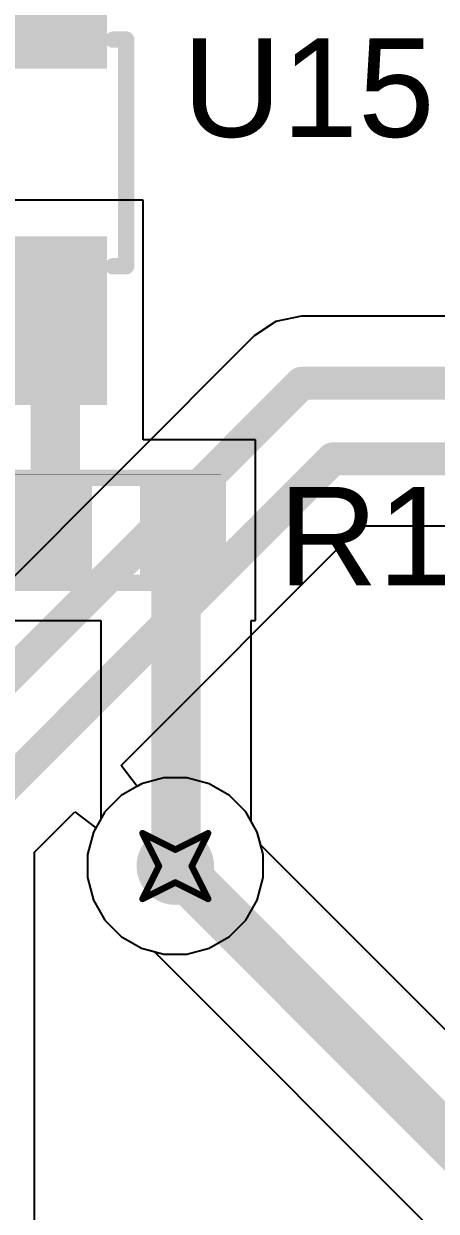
# Model space of a CAD drawing. Header units: inches. Extents: x -36 to 349, y -11 to 240.
# Drawn here: x 65.64 to 68.83, y 95.2 to 104.38 of the extents above; entities that cross this region are included whole.
import ezdxf

# ---------------------------------------------------------------- set-up
doc = ezdxf.new("R2010")
doc.units = ezdxf.units.IN
for name, color, linetype in [('Bottom Layer', 5, 'Continuous'), ('Drill Drawing', 1, 'Continuous'), ('Layer 1', 16, 'Continuous'), ('Layer 2', 76, 'Continuous'), ('Top Layer', 1, 'Continuous'), ('Top Overlay', 2, 'Continuous'), ('Top Paste', 8, 'Continuous'), ('Top Solder', 216, 'Continuous'), ('Via Holes', 16, 'Continuous')]:
    doc.layers.add(name, color=color, linetype=linetype)
doc.styles.add('Arial', font='', dxfattribs={"height": 0.2})
doc.styles.get('Arial').set_extended_font_data('Arial')

# ---------------------------------------------------------------- blocks, each defined once
blk = doc.blocks.new('SOT_23_5_40')
at = {"layer": 'Top Layer'}
for points in [[(-1.85, 1.25), (-0.75, 1.25), (-0.75, 0.65), (-1.85, 0.65)], [(0.75, 1.25), (1.85, 1.25), (1.85, 0.65), (0.75, 0.65)], [(-1.85, 0.3), (-0.75, 0.3), (-0.75, -0.3), (-1.85, -0.3)], [(-1.85, -0.65), (-0.75, -0.65), (-0.75, -1.25), (-1.85, -1.25)], [(0.75, -0.65), (1.85, -0.65), (1.85, -1.25), (0.75, -1.25)]]:
    blk.add_hatch(color=1, dxfattribs=at).paths.add_polyline_path(points)
at = {"layer": 'Top Paste'}
for points in [[(-1.85, 1.25), (-0.75, 1.25), (-0.75, 0.65), (-1.85, 0.65)], [(0.75, 1.25), (1.85, 1.25), (1.85, 0.65), (0.75, 0.65)], [(-1.85, 0.3), (-0.75, 0.3), (-0.75, -0.3), (-1.85, -0.3)], [(-1.85, -0.65), (-0.75, -0.65), (-0.75, -1.25), (-1.85, -1.25)], [(0.75, -0.65), (1.85, -0.65), (1.85, -1.25), (0.75, -1.25)]]:
    blk.add_hatch(color=8, dxfattribs=at).paths.add_polyline_path(points)
at = {"layer": 'Top Solder'}
for points in [[(-1.9516, 1.3516), (-0.6484, 1.3516), (-0.6484, 0.5484), (-1.9516, 0.5484)], [(0.6484, 1.3516), (1.9516, 1.3516), (1.9516, 0.5484), (0.6484, 0.5484)], [(-1.9516, 0.4016), (-0.6484, 0.4016), (-0.6484, -0.4016), (-1.9516, -0.4016)], [(-1.9516, -0.5484), (-0.6484, -0.5484), (-0.6484, -1.3516), (-1.9516, -1.3516)], [(0.6484, -0.5484), (1.9516, -0.5484), (1.9516, -1.3516), (0.6484, -1.3516)]]:
    blk.add_hatch(color=216, dxfattribs=at).paths.add_polyline_path(points)
at = {"layer": 'Top Overlay'}
for points in [[(-0.879, 1.4986, 0.127, 0.127, 0), (-0.879, 1.3986, 0.127, 0.127, 0)], [(-0.879, 1.4986, 0.127, 0.127, 0), (0.8736, 1.4986, 0.127, 0.127, 0)], [(0.8736, 1.4986, 0.127, 0.127, 0), (0.8736, 1.3986, 0.127, 0.127, 0)], [(-2.1336, 1.0668, 0.127, 0.127, 0), (-2.1336, 0.8128, 0.127, 0.127, 0)], [(-2.1336, 1.0668, 0.127, 0.127, 0), (-2.0066, 0.9398, 0.127, 0.127, 0)], [(-2.0066, 0.9398, 0.127, 0.127, 0), (-2.1336, 0.8128, 0.127, 0.127, 0)], [(0.88, 0.44, 0.127, 0.127, 0), (0.88, -0.418, 0.127, 0.127, 0)], [(-0.879, -1.3986, 0.127, 0.127, 0), (-0.879, -1.4986, 0.127, 0.127, 0)], [(0.8736, -1.3986, 0.127, 0.127, 0), (0.8736, -1.4986, 0.127, 0.127, 0)], [(-0.879, -1.4986, 0.127, 0.127, 0), (0.8736, -1.4986, 0.127, 0.127, 0)]]:
    blk.add_lwpolyline(points, format="xyseb", dxfattribs=at)
for points in [[(-0.9108, 1.4986, 0.0635, 0.0635, 1), (-0.8473, 1.4986, 0.0635, 0.0635, 1)], [(-0.9108, 1.4986, 0.0635, 0.0635, 1), (-0.8473, 1.4986, 0.0635, 0.0635, 1)], [(0.8418, 1.4986, 0.0635, 0.0635, 1), (0.9053, 1.4986, 0.0635, 0.0635, 1)], [(0.8418, 1.4986, 0.0635, 0.0635, 1), (0.9053, 1.4986, 0.0635, 0.0635, 1)], [(-0.9108, 1.3986, 0.0635, 0.0635, 1), (-0.8473, 1.3986, 0.0635, 0.0635, 1)], [(0.8418, 1.3986, 0.0635, 0.0635, 1), (0.9053, 1.3986, 0.0635, 0.0635, 1)], [(-2.1654, 1.0668, 0.0635, 0.0635, 1), (-2.1019, 1.0668, 0.0635, 0.0635, 1)], [(-2.1654, 1.0668, 0.0635, 0.0635, 1), (-2.1019, 1.0668, 0.0635, 0.0635, 1)], [(-2.0384, 0.9398, 0.0635, 0.0635, 1), (-1.9749, 0.9398, 0.0635, 0.0635, 1)], [(-2.0384, 0.9398, 0.0635, 0.0635, 1), (-1.9749, 0.9398, 0.0635, 0.0635, 1)], [(-2.1654, 0.8128, 0.0635, 0.0635, 1), (-2.1019, 0.8128, 0.0635, 0.0635, 1)], [(-2.1654, 0.8128, 0.0635, 0.0635, 1), (-2.1019, 0.8128, 0.0635, 0.0635, 1)], [(0.8482, 0.44, 0.0635, 0.0635, 1), (0.9117, 0.44, 0.0635, 0.0635, 1)], [(0.8482, -0.418, 0.0635, 0.0635, 1), (0.9117, -0.418, 0.0635, 0.0635, 1)], [(-0.9108, -1.3986, 0.0635, 0.0635, 1), (-0.8473, -1.3986, 0.0635, 0.0635, 1)], [(0.8418, -1.3986, 0.0635, 0.0635, 1), (0.9053, -1.3986, 0.0635, 0.0635, 1)], [(-0.9108, -1.4986, 0.0635, 0.0635, 1), (-0.8473, -1.4986, 0.0635, 0.0635, 1)], [(-0.9108, -1.4986, 0.0635, 0.0635, 1), (-0.8473, -1.4986, 0.0635, 0.0635, 1)], [(0.8418, -1.4986, 0.0635, 0.0635, 1), (0.9053, -1.4986, 0.0635, 0.0635, 1)], [(0.8418, -1.4986, 0.0635, 0.0635, 1), (0.9053, -1.4986, 0.0635, 0.0635, 1)]]:
    blk.add_lwpolyline(points, format="xyseb", close=True, dxfattribs=at)
blk = doc.blocks.new('R___0402_49')
at = {"layer": 'Top Layer'}
for points in [[(-0.6985, -0.3175), (-0.6985, 0.3175), (-0.2413, 0.3175), (-0.2413, -0.3175)], [(0.2413, -0.3175), (0.2413, 0.3175), (0.6985, 0.3175), (0.6985, -0.3175)]]:
    blk.add_hatch(color=1, dxfattribs=at).paths.add_polyline_path(points)
at = {"layer": 'Top Paste'}
for points in [[(-0.6985, -0.3175), (-0.6985, 0.3175), (-0.2413, 0.3175), (-0.2413, -0.3175)], [(0.2413, -0.3175), (0.2413, 0.3175), (0.6985, 0.3175), (0.6985, -0.3175)]]:
    blk.add_hatch(color=8, dxfattribs=at).paths.add_polyline_path(points)
at = {"layer": 'Top Solder'}
for points in [[(-0.7535, -0.3725), (-0.7535, 0.3725), (-0.1863, 0.3725), (-0.1863, -0.3725)], [(0.1863, -0.3725), (0.1863, 0.3725), (0.7535, 0.3725), (0.7535, -0.3725)]]:
    blk.add_hatch(color=216, dxfattribs=at).paths.add_polyline_path(points)
at = {"layer": 'Top Overlay'}
for points in [[(0.7874, 0.4064, 0.127, 0.127, 0), (-0.7874, 0.4064, 0.127, 0.127, 0)], [(-0.7874, 0.4064, 0.127, 0.127, 0), (-0.7874, -0.4064, 0.127, 0.127, 0)], [(0.7874, 0.4064, 0.127, 0.127, 0), (0.7874, -0.4064, 0.127, 0.127, 0)], [(0.7874, -0.4064, 0.127, 0.127, 0), (-0.7874, -0.4064, 0.127, 0.127, 0)], [(0.8128, -0.4318, 0.00323, 0.00323, 0), (-0.8128, -0.4318, 0.00323, 0.00323, 0)]]:
    blk.add_lwpolyline(points, format="xyseb", dxfattribs=at)
for points in [[(-0.8192, 0.4064, 0.0635, 0.0635, 1), (-0.7557, 0.4064, 0.0635, 0.0635, 1)], [(-0.8192, 0.4064, 0.0635, 0.0635, 1), (-0.7557, 0.4064, 0.0635, 0.0635, 1)], [(0.7556, 0.4064, 0.0635, 0.0635, 1), (0.8191, 0.4064, 0.0635, 0.0635, 1)], [(0.7556, 0.4064, 0.0635, 0.0635, 1), (0.8191, 0.4064, 0.0635, 0.0635, 1)], [(-0.8192, -0.4064, 0.0635, 0.0635, 1), (-0.7557, -0.4064, 0.0635, 0.0635, 1)], [(-0.8192, -0.4064, 0.0635, 0.0635, 1), (-0.7557, -0.4064, 0.0635, 0.0635, 1)], [(0.7556, -0.4064, 0.0635, 0.0635, 1), (0.8191, -0.4064, 0.0635, 0.0635, 1)], [(0.7556, -0.4064, 0.0635, 0.0635, 1), (0.8191, -0.4064, 0.0635, 0.0635, 1)], [(-0.8136, -0.4318, 0.00161, 0.00161, 1), (-0.812, -0.4318, 0.00161, 0.00161, 1)], [(0.812, -0.4318, 0.00161, 0.00161, 1), (0.8136, -0.4318, 0.00161, 0.00161, 1)]]:
    blk.add_lwpolyline(points, format="xyseb", close=True, dxfattribs=at)

msp = doc.modelspace()

# ---------------------------------------------------------------- hatches: boundary and pattern name
at = {"layer": 'Bottom Layer'}
h = msp.add_hatch(color=5, dxfattribs=at)
edge = h.paths.add_edge_path()
edge.add_arc((66.811, 97.8662), 0.3, 0, 360)
at = {"layer": 'Layer 1'}
h = msp.add_hatch(color=16, dxfattribs=at)
edge = h.paths.add_edge_path()
edge.add_arc((66.811, 97.8662), 0.3, 0, 360)
at = {"layer": 'Layer 2'}
h = msp.add_hatch(color=76, dxfattribs=at)
edge = h.paths.add_edge_path()
edge.add_arc((66.811, 97.8662), 0.3, 0, 360)
at = {"layer": 'Top Layer'}
h = msp.add_hatch(color=1, dxfattribs=at)
edge = h.paths.add_edge_path()
edge.add_arc((66.811, 97.8662), 0.3, 0, 360)
at = {"layer": 'Via Holes'}
h = msp.add_hatch(color=7, dxfattribs=at)
edge = h.paths.add_edge_path()
edge.add_arc((66.811, 97.8662), 0.15, 0, 360)

# ---------------------------------------------------------------- linework, layer by layer
at = {"layer": 'Bottom Layer'}
for p, q in [((67.59, 102.0785), (67.422, 101.9662)), ((67.7882, 102.118), (67.59, 102.0785)), ((101.6064, 102.118), (67.7882, 102.118)), ((67.422, 101.9662), (64.2512, 98.7955)), ((66.3919, 98.645), (68.2447, 100.4978)), ((68.2447, 100.4978), (101.0651, 100.4978)), ((66.5165, 98.4825), (66.3919, 98.645)), ((66.7213, 98.5472), (66.5481, 98.5008)), ((66.9007, 98.5472), (66.7213, 98.5472)), ((67.0739, 98.5008), (66.9007, 98.5472)), ((66.5481, 98.5008), (66.5165, 98.4825)), ((67.2291, 98.4111), (67.0739, 98.5008)), ((67.3559, 98.2843), (67.2291, 98.4111)), ((65.7196, 97.9727), (66.0322, 98.2853)), ((66.0322, 98.2853), (66.1947, 98.1607)), ((67.4456, 98.1291), (67.3559, 98.2843)), ((66.1764, 98.1291), (66.13, 97.9559)), ((66.1947, 98.1607), (66.1764, 98.1291)), ((67.4725, 98.0288), (67.4456, 98.1291)), ((74.3858, 91.1154), (67.4725, 98.0288)), ((65.7196, 90.5458), (65.7196, 97.9727)), ((66.13, 97.9559), (66.13, 97.7765)), ((66.13, 97.7765), (66.1764, 97.6033)), ((66.1764, 97.6033), (66.2661, 97.4481)), ((66.2661, 97.4481), (66.3929, 97.3213)), ((66.3929, 97.3213), (66.5481, 97.2316)), ((66.5481, 97.2316), (66.6484, 97.2047)), ((66.6484, 97.2047), (73.3911, 90.462))]:
    msp.add_line(p, q, dxfattribs=at)
for points in [[(64.6175, 98.4293, 0.254, 0.254, 0), (67.7882, 101.6, 0.254, 0.254, 0)], [(67.7882, 101.6, 0.254, 0.254, 0), (101.6064, 101.6, 0.254, 0.254, 0)], [(65.2017, 98.1873, 0.254, 0.254, 0), (68.0302, 101.0158, 0.254, 0.254, 0)], [(68.0302, 101.0158, 0.254, 0.254, 0), (101.2797, 101.0158, 0.254, 0.254, 0)], [(66.811, 97.8662, 0.381, 0.381, 0), (73.9738, 90.7034, 0.381, 0.381, 0)]]:
    msp.add_lwpolyline(points, format="xyseb", dxfattribs=at)
for points in [[(67.7247, 101.6, 0.127, 0.127, 1), (67.8517, 101.6, 0.127, 0.127, 1)], [(67.7247, 101.6, 0.127, 0.127, 1), (67.8517, 101.6, 0.127, 0.127, 1)], [(67.9667, 101.0158, 0.127, 0.127, 1), (68.0937, 101.0158, 0.127, 0.127, 1)], [(67.9667, 101.0158, 0.127, 0.127, 1), (68.0937, 101.0158, 0.127, 0.127, 1)], [(66.7158, 97.8662, 0.1905, 0.1905, 1), (66.9063, 97.8662, 0.1905, 0.1905, 1)]]:
    msp.add_lwpolyline(points, format="xyseb", close=True, dxfattribs=at)
at = {"layer": 'Drill Drawing'}
for points in [[(66.557, 98.1202, 0.0508, 0.0508, 0), (66.811, 97.9932, 0.0508, 0.0508, 0)], [(66.557, 98.1202, 0.0508, 0.0508, 0), (66.684, 97.8662, 0.0508, 0.0508, 0)], [(66.811, 97.9932, 0.0508, 0.0508, 0), (67.065, 98.1202, 0.0508, 0.0508, 0)], [(66.938, 97.8662, 0.0508, 0.0508, 0), (67.065, 98.1202, 0.0508, 0.0508, 0)], [(66.557, 97.6122, 0.0508, 0.0508, 0), (66.684, 97.8662, 0.0508, 0.0508, 0)], [(66.938, 97.8662, 0.0508, 0.0508, 0), (67.065, 97.6122, 0.0508, 0.0508, 0)], [(66.557, 97.6122, 0.0508, 0.0508, 0), (66.811, 97.7392, 0.0508, 0.0508, 0)], [(66.811, 97.7392, 0.0508, 0.0508, 0), (67.065, 97.6122, 0.0508, 0.0508, 0)]]:
    msp.add_lwpolyline(points, format="xyseb", dxfattribs=at)
for points in [[(66.5443, 98.1202, 0.0254, 0.0254, 1), (66.5697, 98.1202, 0.0254, 0.0254, 1)], [(66.5443, 98.1202, 0.0254, 0.0254, 1), (66.5697, 98.1202, 0.0254, 0.0254, 1)], [(67.0523, 98.1202, 0.0254, 0.0254, 1), (67.0777, 98.1202, 0.0254, 0.0254, 1)], [(67.0523, 98.1202, 0.0254, 0.0254, 1), (67.0777, 98.1202, 0.0254, 0.0254, 1)], [(66.7983, 97.9932, 0.0254, 0.0254, 1), (66.8237, 97.9932, 0.0254, 0.0254, 1)], [(66.7983, 97.9932, 0.0254, 0.0254, 1), (66.8237, 97.9932, 0.0254, 0.0254, 1)], [(66.6713, 97.8662, 0.0254, 0.0254, 1), (66.6967, 97.8662, 0.0254, 0.0254, 1)], [(66.6713, 97.8662, 0.0254, 0.0254, 1), (66.6967, 97.8662, 0.0254, 0.0254, 1)], [(66.9253, 97.8662, 0.0254, 0.0254, 1), (66.9507, 97.8662, 0.0254, 0.0254, 1)], [(66.9253, 97.8662, 0.0254, 0.0254, 1), (66.9507, 97.8662, 0.0254, 0.0254, 1)], [(66.7983, 97.7392, 0.0254, 0.0254, 1), (66.8237, 97.7392, 0.0254, 0.0254, 1)], [(66.7983, 97.7392, 0.0254, 0.0254, 1), (66.8237, 97.7392, 0.0254, 0.0254, 1)], [(66.5443, 97.6122, 0.0254, 0.0254, 1), (66.5697, 97.6122, 0.0254, 0.0254, 1)], [(66.5443, 97.6122, 0.0254, 0.0254, 1), (66.5697, 97.6122, 0.0254, 0.0254, 1)], [(67.0523, 97.6122, 0.0254, 0.0254, 1), (67.0777, 97.6122, 0.0254, 0.0254, 1)], [(67.0523, 97.6122, 0.0254, 0.0254, 1), (67.0777, 97.6122, 0.0254, 0.0254, 1)]]:
    msp.add_lwpolyline(points, format="xyseb", close=True, dxfattribs=at)
at = {"layer": 'Layer 1'}
for p, q in [((66.7213, 98.5472), (66.5481, 98.5008)), ((66.9007, 98.5472), (66.7213, 98.5472)), ((67.0739, 98.5008), (66.9007, 98.5472)), ((66.5481, 98.5008), (66.3929, 98.4111)), ((67.2291, 98.4111), (67.0739, 98.5008)), ((66.3929, 98.4111), (66.2661, 98.2843)), ((67.3559, 98.2843), (67.2291, 98.4111)), ((66.2661, 98.2843), (66.1764, 98.1291)), ((67.4456, 98.1291), (67.3559, 98.2843)), ((66.1764, 98.1291), (66.13, 97.9559)), ((67.492, 97.9559), (67.4456, 98.1291)), ((66.13, 97.9559), (66.13, 97.7765)), ((67.492, 97.7765), (67.492, 97.9559)), ((66.13, 97.7765), (66.1764, 97.6033)), ((67.4456, 97.6033), (67.492, 97.7765)), ((66.1764, 97.6033), (66.2661, 97.4481)), ((67.3559, 97.4481), (67.4456, 97.6033)), ((66.2661, 97.4481), (66.3929, 97.3213)), ((67.2291, 97.3213), (67.3559, 97.4481)), ((66.3929, 97.3213), (66.5481, 97.2316)), ((67.0739, 97.2316), (67.2291, 97.3213)), ((66.5481, 97.2316), (66.7213, 97.1852)), ((66.7213, 97.1852), (66.9007, 97.1852)), ((66.9007, 97.1852), (67.0739, 97.2316))]:
    msp.add_line(p, q, dxfattribs=at)
at = {"layer": 'Layer 2'}
for p, q in [((66.7213, 98.5472), (66.5481, 98.5008)), ((66.9007, 98.5472), (66.7213, 98.5472)), ((67.0739, 98.5008), (66.9007, 98.5472)), ((66.5481, 98.5008), (66.3929, 98.4111)), ((67.2291, 98.4111), (67.0739, 98.5008)), ((66.3929, 98.4111), (66.2661, 98.2843)), ((67.3559, 98.2843), (67.2291, 98.4111)), ((66.2661, 98.2843), (66.1764, 98.1291)), ((67.4456, 98.1291), (67.3559, 98.2843)), ((66.1764, 98.1291), (66.13, 97.9559)), ((67.492, 97.9559), (67.4456, 98.1291)), ((66.13, 97.9559), (66.13, 97.7765)), ((67.492, 97.7765), (67.492, 97.9559)), ((66.13, 97.7765), (66.1764, 97.6033)), ((67.4456, 97.6033), (67.492, 97.7765)), ((66.1764, 97.6033), (66.2661, 97.4481)), ((67.3559, 97.4481), (67.4456, 97.6033)), ((66.2661, 97.4481), (66.3929, 97.3213)), ((67.2291, 97.3213), (67.3559, 97.4481)), ((66.3929, 97.3213), (66.5481, 97.2316)), ((67.0739, 97.2316), (67.2291, 97.3213)), ((66.5481, 97.2316), (66.7213, 97.1852)), ((66.7213, 97.1852), (66.9007, 97.1852)), ((66.9007, 97.1852), (67.0739, 97.2316))]:
    msp.add_line(p, q, dxfattribs=at)
at = {"layer": 'Top Layer'}
for p, q in [((66.5624, 103.0149), (65.2004, 103.0149)), ((66.5624, 101.1613), (66.5624, 103.0149)), ((67.4308, 101.1613), (66.5624, 101.1613)), ((67.4308, 99.7643), (67.4308, 101.1613)), ((65.2718, 99.7643), (66.2334, 99.7643)), ((66.2334, 99.7643), (66.2334, 98.2278)), ((67.3988, 98.2101), (67.3988, 99.7643)), ((67.3988, 99.7643), (67.4308, 99.7643)), ((66.2334, 98.2278), (66.1764, 98.1291)), ((67.4456, 98.1291), (67.3988, 98.2101)), ((66.1764, 98.1291), (66.13, 97.9559)), ((67.492, 97.9559), (67.4456, 98.1291)), ((66.13, 97.9559), (66.13, 97.7765)), ((67.492, 97.7765), (67.492, 97.9559)), ((66.13, 97.7765), (66.1764, 97.6033)), ((67.4456, 97.6033), (67.492, 97.7765)), ((66.1764, 97.6033), (66.2661, 97.4481)), ((67.3559, 97.4481), (67.4456, 97.6033)), ((66.2661, 97.4481), (66.3929, 97.3213)), ((67.2291, 97.3213), (67.3559, 97.4481)), ((66.3929, 97.3213), (66.5481, 97.2316)), ((67.0739, 97.2316), (67.2291, 97.3213)), ((66.5481, 97.2316), (66.7213, 97.1852)), ((66.7213, 97.1852), (66.9007, 97.1852)), ((66.9007, 97.1852), (67.0739, 97.2316))]:
    msp.add_line(p, q, dxfattribs=at)
for points in [[(65.8814, 100.4628, 0.381, 0.381, 0), (65.8814, 102.0839, 0.381, 0.381, 0)], [(66.8161, 100.4577, 0.381, 0.381, 0), (66.8212, 100.4628, 0.381, 0.381, 0)], [(66.8161, 97.8713, 0.381, 0.381, 0), (66.8161, 100.4577, 0.381, 0.381, 0)], [(66.811, 97.8662, 0.381, 0.381, 0), (66.8161, 97.8713, 0.381, 0.381, 0)]]:
    msp.add_lwpolyline(points, format="xyseb", dxfattribs=at)
for points in [[(65.7862, 102.0839, 0.1905, 0.1905, 1), (65.9767, 102.0839, 0.1905, 0.1905, 1)], [(65.7862, 100.4628, 0.1905, 0.1905, 1), (65.9767, 100.4628, 0.1905, 0.1905, 1)], [(66.726, 100.4628, 0.1905, 0.1905, 1), (66.9165, 100.4628, 0.1905, 0.1905, 1)], [(66.7209, 100.4577, 0.1905, 0.1905, 1), (66.9114, 100.4577, 0.1905, 0.1905, 1)], [(66.7209, 100.4577, 0.1905, 0.1905, 1), (66.9114, 100.4577, 0.1905, 0.1905, 1)], [(66.7157, 97.8662, 0.1905, 0.1905, 1), (66.9062, 97.8662, 0.1905, 0.1905, 1)], [(66.7209, 97.8713, 0.1905, 0.1905, 1), (66.9114, 97.8713, 0.1905, 0.1905, 1)], [(66.7209, 97.8713, 0.1905, 0.1905, 1), (66.9114, 97.8713, 0.1905, 0.1905, 1)]]:
    msp.add_lwpolyline(points, format="xyseb", close=True, dxfattribs=at)

# ---------------------------------------------------------------- block references
for name, p, rotation in [('SOT_23_5_40', (64.9314, 103.3839), 90), ('R___0402_49', (66.3513, 100.4629), 180)]:
    msp.add_blockref(name, p, dxfattribs=dict(rotation=rotation))

# ---------------------------------------------------------------- texts
at = {"layer": 'Top Overlay', "style": 'Arial'}
for s, p in [('U15', (66.8658, 103.5051)), ('R118', (67.6095, 100.0364))]:
    msp.add_text(s, height=0.762, dxfattribs=at).set_placement(p)

doc.saveas('drawing.dxf')
